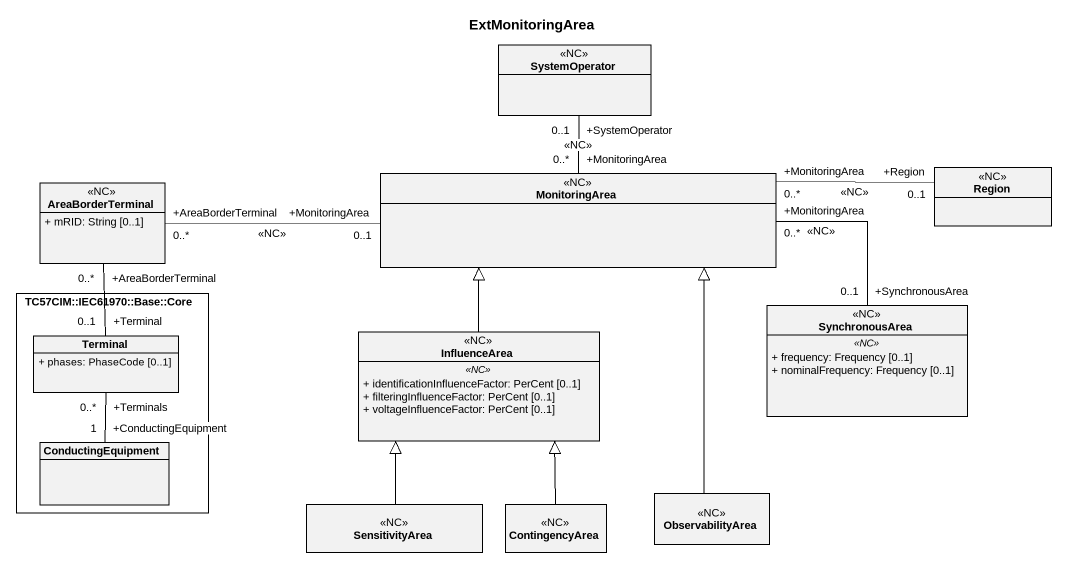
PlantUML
@startuml
title ExtMonitoringArea
hide circle
hide empty members
skinparam classAttributeIconSize 0
class SystemOperator <<NC>>
class AreaBorderTerminal <<NC>> {
  + mRID: String [0..1]
}
class MonitoringArea <<NC>>
class Region <<NC>>
rectangle "TC57CIM::IEC61970::Base::Core" as TC57CIM_IEC61970_Base_Core {
  class Terminal {
    + phases: PhaseCode [0..1]
  }
  class ConductingEquipment
}
class SynchronousArea <<NC>> {
  .. <<NC>> ..
  + frequency: Frequency [0..1]
  + nominalFrequency: Frequency [0..1]
}
class InfluenceArea <<NC>> {
  .. <<NC>> ..
  + identificationInfluenceFactor: PerCent [0..1]
  + filteringInfluenceFactor: PerCent [0..1]
  + voltageInfluenceFactor: PerCent [0..1]
}
class SensitivityArea <<NC>>
class ContingencyArea <<NC>>
class ObservabilityArea <<NC>>
SystemOperator "+SystemOperator\n0..1" -- "+MonitoringArea\n0..*" MonitoringArea : <<NC>>
AreaBorderTerminal "+AreaBorderTerminal\n0..*" -right- "+MonitoringArea\n0..1" MonitoringArea : <<NC>>
AreaBorderTerminal "+AreaBorderTerminal\n0..*" -- "+Terminal\n0..1" Terminal
MonitoringArea "+MonitoringArea\n0..*" -right- "+SynchronousArea\n0..1" SynchronousArea : <<NC>>
Region "+Region\n0..1" -left- "+MonitoringArea\n0..*" MonitoringArea : <<NC>>
Terminal "+Terminals\n0..*" -- "+ConductingEquipment\n1" ConductingEquipment
InfluenceArea -up-|> MonitoringArea
SensitivityArea -up-|> InfluenceArea
ContingencyArea -up-|> InfluenceArea
ObservabilityArea -up-|> MonitoringArea
@enduml
